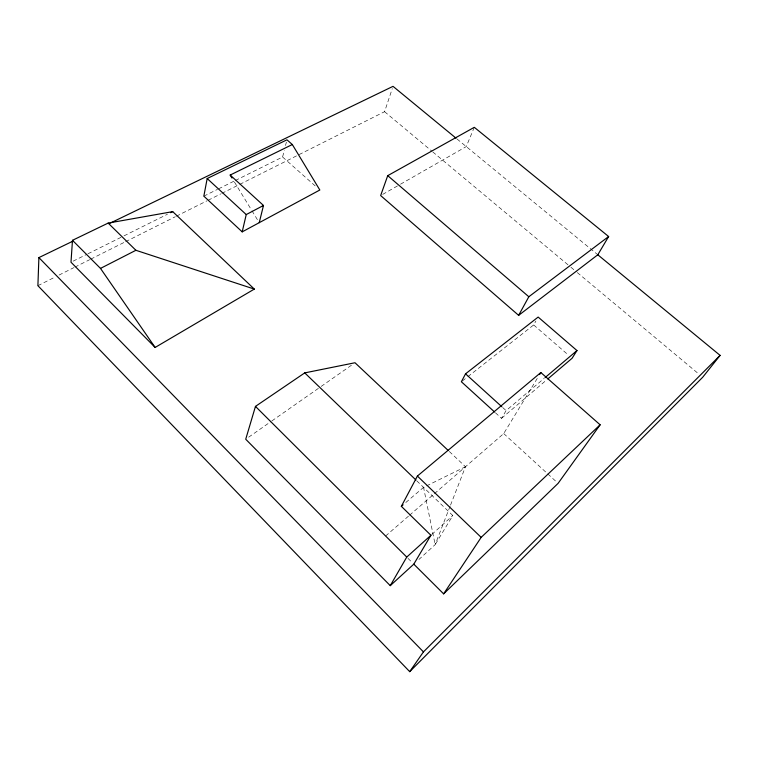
<?xml version="1.0" encoding="UTF-8"?>
<svg xmlns="http://www.w3.org/2000/svg" width="758" height="758" viewBox="0 0 758 758"><rect width="100%" height="100%" fill="white"/><g stroke="black" fill="none" stroke-linecap="round" stroke-linejoin="round"><path stroke-width="0.57" stroke-dasharray="3.79 2.84" d="M235.35 180.499L282.592 157.001L284.335 150.131M285.501 145.545L286.372 142.106M239.784 184.365L384.581 111.691L392.293 88.553M450.1 506.23L435.139 544.651L418.918 559.47M450.527 505.141L465.488 466.72L449.219 451.408M474.3 127.316L466.255 146.588L398.992 185.066M467.866 376.66L533.67 324.955L535.906 321.013M495.419 412.759L501.521 418.331L506.107 410.618L544.168 378.375M416.767 480.828L452.801 515.544L435.139 544.651L423.551 487.366L465.488 466.72M434.41 493.676L503.719 433.567L537.82 377.493M431.795 534.485L452.801 515.544M385.576 536.039L408.657 516.009M409.547 515.241L433.529 494.443M405.786 502.526L423.551 487.366M501.521 418.331L546.888 379.72M462.304 381.028L466.937 377.389M248.633 437.195L270.871 421.628M271.838 420.955L320.189 387.12M321.155 386.438L352.1 364.778M382.686 194.399L397.969 185.653M37.9 285.69L54.813 277.201M59.039 275.078L73.839 267.65M74.89 267.119L89.69 259.691M90.752 259.16L124.568 242.19M125.629 241.66L175.306 216.722M176.358 216.191L207.01 200.813M208.071 200.283L220.758 193.915M221.81 193.385L238.723 184.895M73.119 261.159L86.895 254.309M87.947 253.778L122.919 236.392M123.98 235.871L167.433 214.268M203.845 196.151L217.499 189.367M218.55 188.846L234.298 181.02M456.979 138.951L596.897 254.034M384.581 111.691L431.842 151.145M432.752 151.903L569.997 266.475M570.907 267.233L576.355 271.79M577.264 272.548L699.056 374.215M533.67 324.955L568.528 355.17M282.592 157.001L315.499 186.174M502.658 407.482L506.107 410.618M503.719 433.567L546.878 473.087M547.74 473.883L557.234 482.571M407.984 558.362L412.144 562.493M234.412 182.005L251.362 209.786M251.969 210.771L258.023 220.701"/><path stroke-width="1.14" d="M72.92 241.148L38.895 257.606L37.9 285.69L409.718 671.654L702.694 377.257L720.1 355.379L597.674 254.679M72.484 240.314L70.996 262.211L155.134 347.448L254.318 289.092L172.729 211.634L108.157 223.089L72.484 240.314L100.492 268.408L155.134 347.448M207.18 178.537L203.845 196.151L242.2 231.863L319.829 190.012L292.323 144.532L286.95 139.823L207.18 178.537L246.236 214.571L242.2 231.863M259.236 222.681L263.49 205.465L230.176 175.06L292.323 144.532M448.357 450.603L355 362.75L304.744 372.889L255.465 406.392L245.725 439.233L390.266 585.65L413.802 564.151L430.923 535.281L401.342 506.325L417.393 476.062L540.842 372.529L600.128 424.802L558.096 483.367L443.629 593.855L413.802 564.151M387.726 175.657L380.649 195.564L518.643 315.347L597.806 254.783L608.636 236.534L474.3 127.316L387.726 175.657L528.828 296.748L608.636 236.534M547.788 378.953L572.101 358.269L576.98 350.566L538.152 317.071L465.535 373.827L461.376 381.757L494.538 411.964M518.643 315.347L528.828 296.748M390.266 585.65L406.752 557.073L430.923 535.281M539.63 374.518L540.842 372.529M443.629 593.855L481.169 537.375L600.128 424.802M409.718 671.654L423.447 651.889L720.1 355.379M401.342 506.325L403.114 504.809M545.049 377.617L576.98 350.566M246.236 214.571L263.49 205.465M100.492 268.408L135.9 250.292L254.318 289.092M170.607 212.685L172.729 211.634M110.147 223.146L393.023 86.346L456.06 138.202M465.535 373.827L501.796 406.705M417.393 476.062L481.169 537.375M304.744 372.889L415.915 480.004M108.157 223.089L135.9 250.292M255.465 406.392L406.752 557.073M38.895 257.606L423.447 651.889M230.176 175.06L231.995 178.035"/></g></svg>
